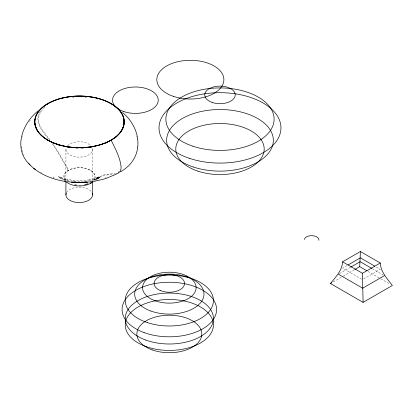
<?xml version="1.0" encoding="UTF-8"?>
<svg xmlns="http://www.w3.org/2000/svg" width="413" height="413" viewBox="0 0 413 413"><rect width="100%" height="100%" fill="white"/><g stroke="black" fill="none" stroke-linecap="round" stroke-linejoin="round"><path stroke-width="0.31" stroke-dasharray="2.06 1.55" d="M137.075 148.344L137.348 146.61L137.209 147.472M22.101 137.142L22.307 136.29M40.531 111.102C33.37 121.066 42.524 131.907 48.935 139.346M29.462 121.567L30.17 120.575M44.878 107.086C40.83 110.834 37.516 116.316 38.631 122.031A10.196 5.885 60 0 0 39.261 124.339L42.245 129.935L50.231 140.26M93.787 180.233L98.821 176.95L93.756 180.176M67.381 171.044L67.773 170.775M95.207 180.109L99.941 177.192L97.463 178.653C102.31 175.22 108.314 174.56 114.065 174.198M94.809 180.429L99.92 177.322L93.844 179.681L94.944 179.381C84.35 182.2 74.417 182.2 63.757 179.376L64.748 179.681L58.548 177.322L62.817 179.929M98.821 176.95L97.886 177.513L104.427 174.704L115.495 173.238M347.018 265.569L342.563 268.145L362.444 279.622M339.553 273.582L350.136 267.474M333.234 281.94L342.62 276.524M343.172 276.204L354.209 269.834M363.554 278.976L380.265 269.333L375.851 266.777M98.697 177.053L96.668 178.044L99.259 176.847L97.711 177.569M98.134 177.368L89.513 179.867L90.349 179.712L83.116 180.584L77.505 180.672L66.684 179.371L67.541 179.547L60.298 177.363L61.578 177.858L58.202 176.31L65.326 180.605M104.912 178.039L106.012 177.678M96.632 180.176L97.871 179.918M92.388 180.904L90.215 181.199M72.621 97.143L73.757 97.055A44.403 25.637 0 0 0 72.058 97.194M86.234 181.591L83.989 181.725M75.409 181.751L72.719 181.591M68.734 181.199L66.56 180.904M52.941 177.678L54.041 178.039L53.422 177.833M40.717 172.231L41.584 172.722M372.273 268.677L383.285 275.037M368.019 271.434L380.187 278.455M380.74 278.775L389.583 283.886M90.256 170.192L90.633 170.414M52.585 144.111L57.113 150.988L68.336 170.445L68.697 170.192L58.904 153.177L52.957 143.869M23.613 154.209L23.969 155.03M22.865 152.175L22.328 150.487M136.641 136.29L136.853 137.142M21.605 146.61L21.739 147.472M21.672 147.043L21.879 148.344M137.162 138.856L137.322 139.981M92.553 149.454L92.553 180.801M65.92 149.454L65.92 180.801M92.419 148.36A13.319 7.687 0 0 1 78.764 157.136A13.319 7.687 0 0 1 66.225 147.818M67.551 145.768A13.319 7.687 0 0 1 79.239 141.762A13.319 7.687 0 0 1 90.927 145.768M66.462 192.711A13.319 7.687 0 0 1 79.239 187.187A13.319 7.687 0 0 1 92.016 192.711M66.147 180.682A15.24 8.802 0 0 1 78.728 167.626A15.24 8.802 0 0 1 93.462 179.908M81.051 185.169A15.24 8.802 0 0 1 77.902 185.169M65.001 180.476A15.782 9.096 -0.1 0 1 78.713 167.776A15.782 9.096 -0.1 0 1 94.536 179.603M97.943 178.297L96.601 178.844L97.943 178.297M86.332 97.143L85.197 97.055A44.403 25.637 0 0 1 86.327 97.143"/><path stroke-width="0.62" d="M360.384 251.522L342.563 261.811C342.238 270.51 335.593 277.128 330.477 283.535L363.099 302.368L392.35 285.481C387.28 278.765 380.641 271.888 380.265 262.998L360.384 251.522L359.728 266.643L354.762 269.513M38.099 110.963C22.302 123.234 13.035 148.561 29.395 164.291M46.638 104.525L47.81 103.591M118.232 172.231L118.66 171.927M93.73 181.116L90.653 183.284L90.328 182.758M120.328 171.854C144.571 158.468 142.33 128.975 122.584 112.568M348.133 264.929L360.384 257.851L374.746 266.142M350.694 267.149L360.162 261.687L371.726 268.362M330.477 283.535L331.582 282.895M342.563 261.811L362.444 273.287L380.265 262.998M384.389 275.672L362.666 288.212L338.438 274.227M116.218 174.209L105.325 178.721L94.345 181.359M116.28 173.821C119.734 173.383 121.587 169.795 121.045 166.568C120.013 157.11 115.206 148.572 111.138 140.157M91.722 181.756L79.477 182.592L67.231 181.756M87.701 182.21L79.477 182.592L71.253 182.21M65.915 181.57C52.193 179.407 38.254 174.074 28.734 163.584M359.728 266.643L366.914 270.794M64.784 181.168L66.034 181.937M33.721 168.334L35.275 169.542M29.457 164.359L30.108 165.055M363.099 302.368L362.444 273.287M92.553 181.441L92.553 194.879M65.92 181.441L65.92 194.879M92.254 193.243A13.319 7.687 0 0 1 79.239 202.566A13.319 7.687 0 0 1 66.225 193.243M88.114 183.666A15.24 8.802 0 0 1 84.582 184.704M76.353 185.029A15.24 8.802 0 0 1 74.851 184.797M92.507 182.004A15.782 9.096 -0.1 0 1 66.472 182.014M123.724 120.348A44.403 25.637 0 0 1 123.792 124.06M123.642 125.118A44.403 25.637 0 0 1 120.224 132.65M116.998 136.176A44.403 25.637 0 0 1 116.063 136.997M111.98 139.935A44.403 25.637 0 0 1 110.875 140.596M107.395 142.402A44.403 25.637 0 0 1 105.759 143.13M91.707 147.111A44.403 25.637 0 0 1 90.462 147.307M83.493 147.999A44.403 25.637 0 0 1 81.196 148.086M77.752 148.086A44.403 25.637 0 0 1 76.033 148.03M71.495 147.689A44.403 25.637 0 0 1 70.375 147.56M68.491 147.307A44.403 25.637 0 0 1 67.242 147.111M60.143 145.546A44.403 25.637 0 0 1 58.476 145.056M53.194 143.13A44.403 25.637 0 0 1 51.558 142.402M48.078 140.596A44.403 25.637 0 0 1 46.968 139.935M38.724 132.65A44.403 25.637 0 0 1 35.11 123.528M304.319 239.447A7.32 4.223 0 0 1 312.352 235.684A7.32 4.223 0 0 1 318.882 240.32M57.149 144.168A44.656 25.782 0 0 0 124.132 121.84A44.656 25.782 0 0 0 57.149 99.512A44.656 25.782 0 0 0 57.149 144.168M53.2 142.81A44.78 25.854 0 0 0 124.019 124.545A44.78 25.854 0 0 0 61.212 98.268A44.78 25.854 0 0 0 53.2 142.81M56.153 143.946A44.656 25.782 0 0 0 124.117 122.63A44.656 25.782 0 0 0 58.156 99.306A44.656 25.782 0 0 0 56.153 143.946M173.584 96.42A33.53 19.359 0 0 0 223.882 79.657A33.53 19.359 0 0 0 173.584 62.89A33.53 19.359 0 0 0 173.584 96.42M123.952 111.618A22.865 13.201 0 0 0 158.246 100.189A22.865 13.201 0 0 0 123.952 88.759A22.865 13.201 0 0 0 123.952 111.618M197.889 171.137A44.201 25.518 0 0 0 264.191 149.036A44.201 25.518 0 0 0 197.889 126.936A44.201 25.518 0 0 0 197.889 171.137M212.37 102.522A15.24 8.802 0 0 0 235.234 94.902A15.24 8.802 0 0 0 212.37 87.277A15.24 8.802 0 0 0 212.37 102.522M189.505 158.365A60.969 35.198 0 0 0 280.959 127.88A60.969 35.198 0 0 0 189.505 97.396A60.969 35.198 0 0 0 189.505 158.365M192.938 146.223A54.108 31.238 0 0 0 274.098 119.166A54.108 31.238 0 0 0 192.938 92.114A54.108 31.238 0 0 0 192.938 146.223M160.791 290.726A15.24 8.802 0 0 0 184.539 284.067A15.24 8.802 0 0 0 162.676 275.528A15.24 8.802 0 0 0 160.791 290.726M147.286 322.584A44.098 25.461 0 0 0 213.433 300.53A44.098 25.461 0 0 0 147.286 278.481A44.098 25.461 0 0 0 147.286 322.584M155.081 300.757A26.773 15.457 0 0 0 196.092 288.259A26.773 15.457 0 0 0 156.832 274.005A26.773 15.457 0 0 0 155.081 300.757M150.89 311.035A34.651 20.005 0 0 0 203.96 294.856A34.651 20.005 0 0 0 153.156 276.411A34.651 20.005 0 0 0 150.89 311.035M144.106 332.599A47.252 27.279 0 0 0 216.546 310.617A47.252 27.279 0 0 0 147.353 285.388A47.252 27.279 0 0 0 144.106 332.599M145.784 340.064A44.098 25.461 0 0 0 213.402 319.548A44.098 25.461 0 0 0 148.819 295.997A44.098 25.461 0 0 0 145.784 340.064M146.088 346.6A44.098 25.461 0 0 0 213.413 325.774A44.098 25.461 0 0 0 148.504 302.522A44.098 25.461 0 0 0 146.088 346.6M152.216 349.899A32.467 18.745 0 0 0 201.787 334.561A32.467 18.745 0 0 0 153.997 317.442A32.467 18.745 0 0 0 152.216 349.899M193.315 166.997A53.349 30.799 0 0 0 273.339 140.322A53.349 30.799 0 0 0 193.315 113.652A53.349 30.799 0 0 0 193.315 166.997"/></g></svg>
